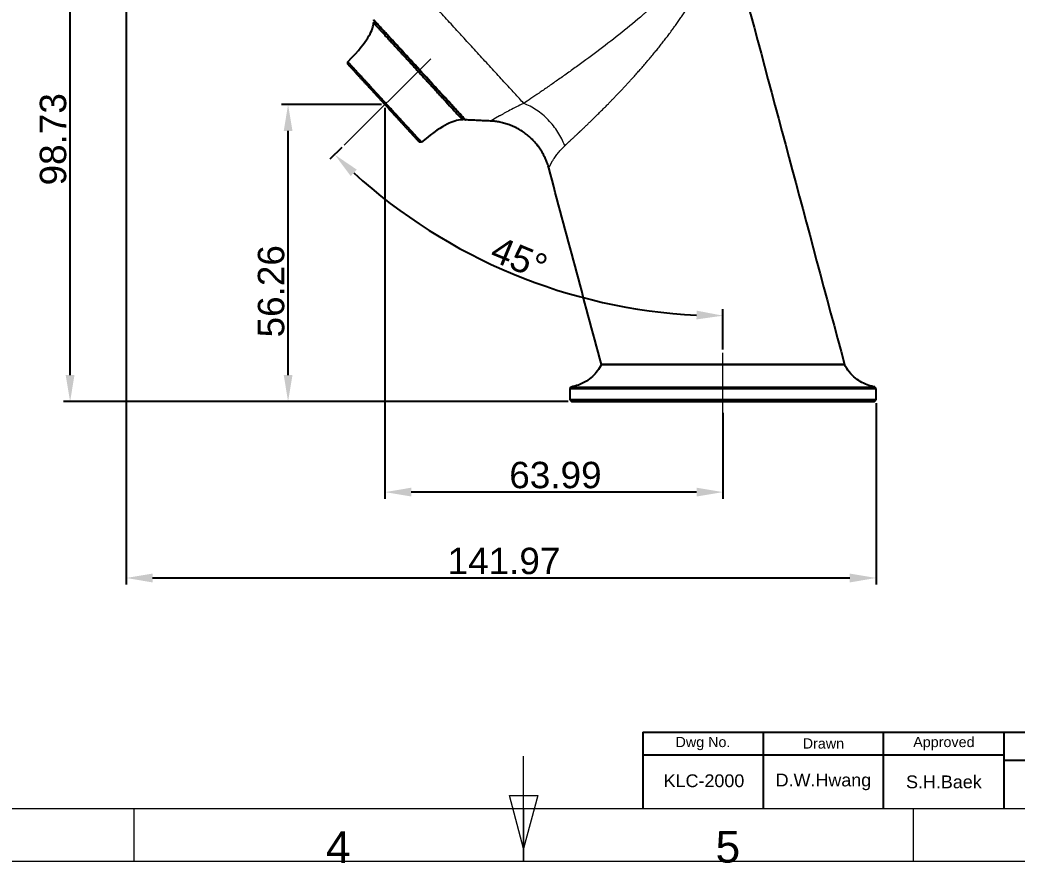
# Model space of a CAD drawing. Header units: millimetres. Extents: x 2151 to 2745, y 1423 to 1843.
# Drawn here: x 2352.6 to 2541.4, y 1424.3 to 1584 of the extents above; entities that cross this region are included whole.
import ezdxf

# ---------------------------------------------------------------- set-up
doc = ezdxf.new("R2010")
doc.units = ezdxf.units.MM
doc.linetypes.add('CENTERX2', pattern=[101.6, 63.5, -12.7, 12.7, -12.7])
doc.layers.add('CENTER', color=1, linetype='CENTERX2', lineweight=15)
doc.layers.add('TEXT', color=4, linetype='Continuous', lineweight=15)
doc.styles.add('Arial Unicode MS', font='ARIALUNI.ttf')
doc.styles.get("Standard").update_dxf_attribs({"font": 'arial.ttf'})
doc.dimstyles.new('ISO-25', dxfattribs={"dimtxt": 2.5, "dimasz": 2.5, "dimexe": 1.25, "dimexo": 0.625, "dimtad": 1, "dimtxsty": 'Standard', "dimcen": 2.5, "dimadec": 0, "dimazin": 0, "dimtfac": 1, "dimtmove": 0, "dimatfit": 3, "dimfxl": 1, "dimarcsym": 0})

# ---------------------------------------------------------------- blocks, each defined once
blk = doc.blocks.new('*D15')
at = {"color": 3, "lineweight": -2, "transparency": 16777216}
for p, q in [((2372.74, 1605.6), (2372.74, 1477.08)), ((2514.71, 1511.42), (2514.71, 1477.08)), ((2377.74, 1478.33), (2509.71, 1478.33))]:
    blk.add_line(p, q, dxfattribs=at)
at = {"color": 3, "transparency": 16777216}
for points in [[(2377.74, 1479.16), (2377.74, 1477.49), (2372.74, 1478.33)], [(2509.71, 1479.16), (2509.71, 1477.49), (2514.71, 1478.33)]]:
    blk.add_solid(points, dxfattribs=at)
at = {"layer": 'Defpoints', "color": 0, "transparency": 16777216}
for p in [(2372.74, 1606.23), (2514.71, 1512.05), (2514.71, 1478.33)]:
    blk.add_point(p, dxfattribs=at)
at = {"color": 3, "transparency": 16777216, "insert": (2433.58, 1484.06), "char_height": 5, "attachment_point": 1}
blk.add_mtext('141.97', dxfattribs=at)
blk = doc.blocks.new('*D13')
at = {"color": 3, "lineweight": -2, "transparency": 16777216}
for p, q in [((2421.72, 1567.38), (2421.72, 1493.34)), ((2485.71, 1509.62), (2485.71, 1493.34)), ((2480.71, 1494.59), (2426.72, 1494.59))]:
    blk.add_line(p, q, dxfattribs=at)
at = {"color": 3, "transparency": 16777216}
for points in [[(2426.72, 1495.43), (2426.72, 1493.76), (2421.72, 1494.59)], [(2480.71, 1495.43), (2480.71, 1493.76), (2485.71, 1494.59)]]:
    blk.add_solid(points, dxfattribs=at)
at = {"layer": 'Defpoints', "color": 0, "transparency": 16777216}
for p in [(2421.72, 1568.01), (2485.71, 1510.25), (2421.72, 1494.59)]:
    blk.add_point(p, dxfattribs=at)
at = {"color": 3, "transparency": 16777216, "insert": (2445.26, 1500.33), "char_height": 5, "attachment_point": 1}
blk.add_mtext('63.99', dxfattribs=at)
blk = doc.blocks.new('*D16')
at = {"color": 3, "lineweight": -2, "transparency": 16777216}
for p, q in [((2378.61, 1610.48), (2360.89, 1610.48)), ((2362.14, 1516.75), (2362.14, 1605.48)), ((2456.38, 1511.75), (2360.89, 1511.75))]:
    blk.add_line(p, q, dxfattribs=at)
at = {"color": 3, "transparency": 16777216}
for points in [[(2361.3, 1605.48), (2362.97, 1605.48), (2362.14, 1610.48)], [(2361.3, 1516.75), (2362.97, 1516.75), (2362.14, 1511.75)]]:
    blk.add_solid(points, dxfattribs=at)
at = {"layer": 'Defpoints', "color": 0, "transparency": 16777216}
for p in [(2362.14, 1610.48), (2379.23, 1610.48), (2457.01, 1511.75)]:
    blk.add_point(p, dxfattribs=at)
at = {"color": 3, "transparency": 16777216, "insert": (2356.4, 1552.68), "char_height": 5, "attachment_point": 1, "rotation": 90}
blk.add_mtext('98.73', dxfattribs=at)
blk = doc.blocks.new('*D17')
at = {"color": 3, "lineweight": -2, "transparency": 16777216}
for p, q in [((2421.1, 1568.01), (2402.15, 1568.01)), ((2403.4, 1516.75), (2403.4, 1563.01)), ((2456.38, 1511.75), (2402.15, 1511.75))]:
    blk.add_line(p, q, dxfattribs=at)
at = {"color": 3, "transparency": 16777216}
for points in [[(2402.57, 1563.01), (2404.23, 1563.01), (2403.4, 1568.01)], [(2402.57, 1516.75), (2404.23, 1516.75), (2403.4, 1511.75)]]:
    blk.add_solid(points, dxfattribs=at)
at = {"layer": 'Defpoints', "color": 0, "transparency": 16777216}
for p in [(2403.4, 1568.01), (2421.72, 1568.01), (2457.01, 1511.75)]:
    blk.add_point(p, dxfattribs=at)
at = {"color": 3, "transparency": 16777216, "insert": (2397.67, 1523.89), "char_height": 5, "attachment_point": 1, "rotation": 90}
blk.add_mtext('56.26', dxfattribs=at)
blk = doc.blocks.new('*D19')
at = {"color": 3, "lineweight": -2, "transparency": 16777216}
for p, q in [((2413.55, 1559.86), (2411.32, 1557.64)), ((2485.71, 1521.61), (2485.71, 1529.26))]:
    blk.add_line(p, q, dxfattribs=at)
blk.add_arc((2485.71, 1631.79), 103.79, 227.6716, 267.2394, dxfattribs=at)
at = {"color": 3, "transparency": 16777216}
for points in [[(2415.25, 1554.46), (2416.4, 1555.67), (2412.21, 1558.52)], [(2480.73, 1528.96), (2480.69, 1527.3), (2485.71, 1528.01)]]:
    blk.add_solid(points, dxfattribs=at)
at = {"layer": 'Defpoints', "color": 0, "transparency": 16777216}
for p in [(2430.42, 1576.68), (2414, 1560.31), (2433.72, 1541.97), (2485.71, 1520.98), (2485.71, 1505.25)]:
    blk.add_point(p, dxfattribs=at)
at = {"color": 3, "transparency": 16777216, "insert": (2447.13, 1538.87), "char_height": 5, "attachment_point": 5, "rotation": 337.4555}
blk.add_mtext('45°', dxfattribs=at)

msp = doc.modelspace()

# ---------------------------------------------------------------- linework, layer by layer
at = {"linetype": 'Continuous', "lineweight": 25}
for p, q in [((2436.816, 1565.173), (2436.813, 1565.177)), ((2462.731, 1518.748), (2508.686, 1518.748)), ((2456.937, 1514.484), (2456.708, 1514.193)), ((2456.708, 1514.193), (2514.708, 1514.193)), ((2456.708, 1514.193), (2456.708, 1512.048)), ((2456.937, 1514.484), (2514.479, 1514.484)), ((2514.708, 1514.193), (2514.479, 1514.484)), ((2514.708, 1512.048), (2514.708, 1514.193)), ((2456.708, 1512.048), (2457.008, 1511.748)), ((2485.708, 1512.048), (2456.708, 1512.048)), ((2457.008, 1511.748), (2485.708, 1511.748)), ((2514.708, 1512.048), (2485.708, 1512.048)), ((2485.708, 1511.748), (2514.408, 1511.748)), ((2514.408, 1511.748), (2514.708, 1512.048))]:
    msp.add_line(p, q, dxfattribs=at)
for p, q in [((2470.522, 1449.156), (2732.961, 1449.156)), ((2470.522, 1449.156), (2470.522, 1434.603)), ((2493.322, 1449.156), (2493.322, 1434.603)), ((2516.121, 1434.603), (2516.121, 1449.156)), ((2538.921, 1434.603), (2538.921, 1449.156)), ((2538.921, 1444.79), (2470.522, 1444.79)), ((2538.921, 1443.82), (2674.749, 1443.82))]:
    msp.add_line(p, q)
at = {"linetype": 'Continuous', "lineweight": 18}
for p, q in [((2447.961, 1424.603), (2447.961, 1444.603)), ((2445.281, 1437.103), (2450.64, 1437.103)), ((2447.961, 1427.103), (2445.281, 1437.103)), ((2450.64, 1437.103), (2447.961, 1427.103)), ((2732.961, 1434.603), (2162.961, 1434.603)), ((2374.211, 1434.603), (2374.211, 1424.603)), ((2447.961, 1434.603), (2447.961, 1424.603)), ((2521.711, 1434.603), (2521.711, 1424.603)), ((2742.961, 1424.603), (2152.961, 1424.603))]:
    msp.add_line(p, q, dxfattribs=at)
at = {"linetype": 'Continuous', "lineweight": 25}
for points, degree in [([(2487.639, 1597.379), (2494.662, 1571.168), (2501.685, 1544.958), (2508.708, 1518.748)], 3), ([(2419.593, 1583.487), (2419.591, 1583.477), (2419.598, 1583.46), (2419.613, 1583.435)], 3), ([(2419.641, 1584.014), (2419.639, 1583.97), (2419.655, 1583.929)], 2), ([(2419.757, 1583.799), (2419.748, 1583.809), (2419.74, 1583.818), (2419.732, 1583.826)], 3), ([(2414.703, 1575.672), (2414.708, 1576.082)], 1), ([(2414.742, 1576.045), (2414.736, 1575.636)], 1), ([(2414.742, 1576.045), (2414.736, 1575.636)], 1), ([(2436.872, 1565.131), (2436.911, 1565.112), (2436.955, 1565.11)], 2), ([(2441.705, 1564.874), (2436.965, 1565.099)], 1), ([(2428.179, 1560.959), (2428.587, 1560.929)], 1), ([(2428.179, 1560.959), (2428.587, 1560.929)], 1), ([(2428.621, 1560.892), (2428.212, 1560.923)], 1), ([(2462.708, 1518.748), (2459.382, 1531.163), (2456.055, 1543.578), (2452.728, 1555.993)], 3)]:
    msp.add_open_spline(points, degree=degree, dxfattribs=at)
at = {"linetype": 'Continuous', "lineweight": 18}
for points, knots in [([(2448, 1568.222), (2447.735, 1568.511), (2447.457, 1568.815), (2446.875, 1569.451), (2446.571, 1569.782), (2445.942, 1570.47), (2445.617, 1570.825), (2444.947, 1571.557), (2444.603, 1571.932), (2443.9, 1572.7), (2443.541, 1573.092), (2442.813, 1573.888), (2442.443, 1574.292), (2441.696, 1575.108), (2441.319, 1575.52), (2440.562, 1576.347), (2440.182, 1576.762), (2439.422, 1577.592), (2439.042, 1578.007), (2438.285, 1578.833), (2437.909, 1579.244), (2437.163, 1580.059), (2436.793, 1580.463), (2436.246, 1581.061), (2436.064, 1581.26), (2435.839, 1581.506), (2435.794, 1581.555), (2435.704, 1581.653), (2435.568, 1581.802), (2435.432, 1581.951), (2434.976, 1582.449), (2434.607, 1582.852), (2433.861, 1583.666), (2433.485, 1584.077), (2432.729, 1584.903), (2432.349, 1585.318), (2431.589, 1586.149), (2431.208, 1586.564), (2430.45, 1587.392), (2430.073, 1587.804), (2429.325, 1588.622), (2428.954, 1589.026), (2428.224, 1589.824), (2427.864, 1590.217), (2427.159, 1590.988), (2426.813, 1591.365), (2426.141, 1592.099), (2425.814, 1592.456), (2425.275, 1593.045), (2425.058, 1593.283), (2424.846, 1593.514)], [0, 0, 0, 0, 0.0460702, 0.0460702, 0.0921404, 0.0921404, 0.1382106, 0.1382106, 0.1842808, 0.1842808, 0.2303511, 0.2303511, 0.2764213, 0.2764213, 0.3224915, 0.3224915, 0.3685617, 0.3685617, 0.4146319, 0.4146319, 0.4607021, 0.4607021, 0.5067723, 0.5067723, 0.5298074, 0.5298074, 0.5355662, 0.5355662, 0.541325, 0.5528425, 0.5528425, 0.5989127, 0.5989127, 0.644983, 0.644983, 0.6910532, 0.6910532, 0.7371234, 0.7371234, 0.7831936, 0.7831936, 0.8292638, 0.8292638, 0.875334, 0.875334, 0.9214042, 0.9214042, 0.9674744, 0.9674744, 1, 1, 1, 1]), ([(2477.658, 1591.824), (2476.635, 1590.688), (2474.952, 1588.97), (2472.807, 1586.973), (2471.699, 1585.981), (2471.137, 1585.486), (2470.895, 1585.275), (2470.733, 1585.134), (2470.652, 1585.064), (2467.968, 1582.742), (2465.144, 1580.499), (2460.99, 1577.356), (2459.595, 1576.326), (2457.578, 1574.865), (2456.918, 1574.392), (2455.626, 1573.472), (2454.993, 1573.025), (2454.065, 1572.375), (2453.76, 1572.161), (2453.157, 1571.742), (2452.267, 1571.125), (2451.425, 1570.546), (2450.825, 1570.136), (2450.759, 1570.09), (2450.627, 1570), (2450.431, 1569.866), (2449.981, 1569.56), (2449.114, 1568.972), (2448.429, 1568.51), (2448, 1568.222)], [0, 0, 0, 0, 0.125, 0.1875, 0.21875, 0.234375, 0.2421875, 0.2421875, 0.25, 0.25, 0.5, 0.5, 0.625, 0.625, 0.6875, 0.6875, 0.75, 0.75, 0.78125, 0.78125, 0.8125, 0.875, 0.875, 0.8828125, 0.8828125, 0.890625, 0.90625, 0.9375, 1, 1, 1, 1]), ([(2448, 1568.222), (2447.014, 1567.766), (2445.702, 1567.1), (2444.459, 1566.42), (2443.908, 1566.113), (2443.651, 1565.968), (2443.544, 1565.908), (2443.474, 1565.869), (2443.439, 1565.85), (2442.309, 1565.216), (2441.706, 1564.874), (2441.705, 1564.874)], [0, 0, 0, 0, 0.25, 0.375, 0.4375, 0.46875, 0.484375, 0.484375, 0.5, 0.5, 1, 1, 1, 1]), ([(2455.758, 1560.201), (2455.591, 1560.632), (2455.4, 1561.064), (2454.968, 1561.919), (2454.728, 1562.342), (2454.202, 1563.169), (2453.916, 1563.573), (2453.304, 1564.351), (2452.978, 1564.725), (2452.291, 1565.435), (2451.931, 1565.77), (2451.186, 1566.396), (2450.801, 1566.685), (2450.016, 1567.214), (2449.616, 1567.453), (2448.81, 1567.877), (2448.404, 1568.063), (2448, 1568.222)], [0, 0, 0, 0, 0.125, 0.125, 0.25, 0.25, 0.375, 0.375, 0.5, 0.5, 0.625, 0.625, 0.75, 0.75, 0.875, 0.875, 1, 1, 1, 1]), ([(2452.728, 1555.993), (2452.728, 1555.993), (2452.961, 1556.504), (2453.484, 1557.37), (2453.516, 1557.422), (2453.581, 1557.528), (2453.682, 1557.689), (2453.938, 1558.084), (2454.538, 1558.929), (2455.217, 1559.704), (2455.758, 1560.201)], [0, 0, 0, 0, 0.5, 0.5, 0.53125, 0.53125, 0.5625, 0.625, 0.75, 1, 1, 1, 1])]:
    msp.add_open_spline(points, degree=3, knots=knots, dxfattribs=at)
msp.add_rational_spline([(2455.758, 1560.201), (2456.461, 1560.845), (2457.245, 1561.571), (2459.004, 1563.227), (2459.999, 1564.178), (2462.08, 1566.211), (2463.163, 1567.289), (2465.403, 1569.582), (2466.561, 1570.798), (2469.993, 1574.523), (2472.307, 1577.198), (2476.482, 1582.563), (2478.403, 1585.31), (2479.989, 1588.06)], [1.00000461411, 1.00000449959, 1.00000437182, 1.00000408578, 1.00000392426, 1.00000358798, 1.00000341374, 1.00000305593, 1.00000287234, 1.00000233379, 1.0000019788, 1.00000135203, 1.00000107052, 1.00000083634], degree=3, knots=[0, 0, 0, 0, 0.1202805, 0.1202805, 0.246815, 0.246815, 0.3733495, 0.3733495, 0.499884, 0.499884, 0.7529531, 0.7529531, 1, 1, 1, 1], dxfattribs=at)
at = {"linetype": 'Continuous', "lineweight": 25}
for points, degree, knots in [([(2414.708, 1576.082), (2416.933, 1578.401), (2418.664, 1580.654), (2419.474, 1582.432), (2419.593, 1583.487)], 3, [0, 0, 0, 0, 0.5254275, 1, 1, 1, 1]), ([(2419.593, 1583.487), (2419.595, 1583.51), (2419.602, 1583.534), (2419.624, 1583.576), (2419.639, 1583.595), (2419.656, 1583.612)], 3, [0, 0, 0, 0, 0.5, 0.5, 1, 1, 1, 1]), ([(2436.924, 1565.144), (2436.896, 1565.174), (2436.855, 1565.219), (2436.688, 1565.401), (2436.356, 1565.764), (2435.752, 1566.423), (2435.344, 1566.868), (2435.175, 1567.053), (2435.088, 1567.148), (2434.818, 1567.443), (2434.245, 1568.068), (2433.364, 1569.03), (2432.634, 1569.828), (2432.134, 1570.374), (2431.877, 1570.654), (2430.566, 1572.085), (2429.432, 1573.323), (2427.164, 1575.8), (2426.029, 1577.039), (2424.719, 1578.47), (2424.462, 1578.75), (2423.962, 1579.296), (2423.232, 1580.093), (2422.35, 1581.056), (2421.682, 1581.785), (2421.42, 1582.071), (2421.251, 1582.256), (2421.17, 1582.345), (2420.776, 1582.774), (2420.24, 1583.36), (2419.908, 1583.723), (2419.766, 1583.878), (2419.739, 1583.907), (2419.717, 1583.931)], 3, [0, 0, 0, 0, 0.0338944, 0.0338944, 0.1015477, 0.169201, 0.1861143, 0.1861143, 0.2030276, 0.2030276, 0.2368542, 0.3045075, 0.3383342, 0.3383342, 0.3721608, 0.3721608, 0.5074674, 0.5074674, 0.6427739, 0.6427739, 0.6766006, 0.6766006, 0.7104272, 0.7780805, 0.8119071, 0.8288204, 0.8288204, 0.8457337, 0.8457337, 0.913387, 0.9810403, 0.9810403, 1, 1, 1, 1]), ([(2436.775, 1565.217), (2436.762, 1565.232), (2436.745, 1565.251), (2436.704, 1565.296), (2436.68, 1565.322), (2436.625, 1565.381), (2436.594, 1565.415), (2436.526, 1565.49), (2436.489, 1565.531), (2436.407, 1565.62), (2436.363, 1565.668), (2436.292, 1565.745), (2436.268, 1565.772), (2436.217, 1565.827), (2436.191, 1565.855), (2436.057, 1566.002), (2435.937, 1566.133), (2435.772, 1566.313), (2435.738, 1566.35), (2435.669, 1566.425), (2435.564, 1566.54), (2435.451, 1566.663), (2435.335, 1566.79), (2435.295, 1566.833), (2435.215, 1566.921), (2435.174, 1566.966), (2435.048, 1567.103), (2434.962, 1567.197), (2434.784, 1567.391), (2434.693, 1567.491), (2434.551, 1567.646), (2434.504, 1567.698), (2434.407, 1567.803), (2434.26, 1567.964), (2434.108, 1568.13), (2433.952, 1568.3), (2433.9, 1568.357), (2433.793, 1568.473), (2433.74, 1568.532), (2433.469, 1568.828), (2433.244, 1569.073), (2432.953, 1569.391), (2432.894, 1569.455), (2432.776, 1569.585), (2432.597, 1569.78), (2432.414, 1569.979), (2432.167, 1570.249), (2432.042, 1570.386), (2431.788, 1570.662), (2431.66, 1570.802), (2431.402, 1571.085), (2431.271, 1571.228), (2431.007, 1571.516), (2430.873, 1571.661), (2430.672, 1571.881), (2430.605, 1571.955), (2430.47, 1572.102), (2430.266, 1572.324), (2430.061, 1572.548), (2429.855, 1572.773), (2429.786, 1572.848), (2429.648, 1572.999), (2429.579, 1573.075), (2429.371, 1573.302), (2429.093, 1573.605), (2428.814, 1573.91), (2428.534, 1574.216), (2428.394, 1574.369), (2428.114, 1574.675), (2427.974, 1574.828), (2427.694, 1575.133), (2427.554, 1575.286), (2427.275, 1575.59), (2427.136, 1575.742), (2426.928, 1575.969), (2426.859, 1576.044), (2426.721, 1576.195), (2426.652, 1576.27), (2426.308, 1576.646), (2426.037, 1576.942), (2425.701, 1577.309), (2425.634, 1577.382), (2425.501, 1577.527), (2425.302, 1577.744), (2425.106, 1577.958), (2424.912, 1578.17), (2424.848, 1578.24), (2424.72, 1578.38), (2424.656, 1578.45), (2424.466, 1578.658), (2424.341, 1578.794), (2424.094, 1579.064), (2423.972, 1579.197), (2423.791, 1579.394), (2423.732, 1579.459), (2423.613, 1579.588), (2423.437, 1579.78), (2423.266, 1579.968), (2423.097, 1580.152), (2423.041, 1580.213), (2422.931, 1580.333), (2422.876, 1580.393), (2422.605, 1580.689), (2422.398, 1580.915), (2422.15, 1581.186), (2422.101, 1581.24), (2422.004, 1581.345), (2421.861, 1581.502), (2421.724, 1581.652), (2421.546, 1581.846), (2421.459, 1581.94), (2421.292, 1582.122), (2421.212, 1582.21), (2421.095, 1582.338), (2421.057, 1582.379), (2420.982, 1582.461), (2420.945, 1582.501), (2420.837, 1582.619), (2420.699, 1582.77), (2420.574, 1582.907), (2420.484, 1583.005), (2420.455, 1583.037), (2420.398, 1583.099), (2420.315, 1583.189), (2420.239, 1583.272), (2420.169, 1583.349), (2420.146, 1583.374), (2420.102, 1583.422), (2420.08, 1583.446), (2419.978, 1583.557), (2419.91, 1583.632), (2419.842, 1583.706), (2419.829, 1583.72), (2419.805, 1583.747), (2419.794, 1583.759), (2419.781, 1583.773), (2419.778, 1583.775), (2419.776, 1583.778)], 3, [0, 0, 0, 0, 0.0168979, 0.0168979, 0.0338127, 0.0338127, 0.0507274, 0.0507274, 0.0676422, 0.0676422, 0.0845569, 0.0845569, 0.0930143, 0.0930143, 0.1014717, 0.1014717, 0.1353012, 0.1353012, 0.1437586, 0.1437586, 0.1522159, 0.1691307, 0.1691307, 0.177588, 0.177588, 0.1860454, 0.1860454, 0.2029602, 0.2029602, 0.2198749, 0.2198749, 0.2283323, 0.2283323, 0.2367897, 0.2537044, 0.2537044, 0.2621618, 0.2621618, 0.2706192, 0.2706192, 0.3044487, 0.3044487, 0.312906, 0.312906, 0.3213634, 0.3382782, 0.3382782, 0.3551929, 0.3551929, 0.3721077, 0.3721077, 0.3890224, 0.3890224, 0.4059371, 0.4059371, 0.4143945, 0.4143945, 0.4228519, 0.4397666, 0.4397666, 0.448224, 0.448224, 0.4566814, 0.4566814, 0.4735961, 0.4905109, 0.4905109, 0.5074256, 0.5074256, 0.5243404, 0.5243404, 0.5412551, 0.5412551, 0.5581699, 0.5581699, 0.5666273, 0.5666273, 0.5750846, 0.5750846, 0.6089141, 0.6089141, 0.6173715, 0.6173715, 0.6258289, 0.6427436, 0.6427436, 0.651201, 0.651201, 0.6596584, 0.6596584, 0.6765731, 0.6765731, 0.6934879, 0.6934879, 0.7019452, 0.7019452, 0.7104026, 0.7273174, 0.7273174, 0.7357747, 0.7357747, 0.7442321, 0.7442321, 0.7780616, 0.7780616, 0.786519, 0.786519, 0.7949764, 0.8118911, 0.8118911, 0.8288059, 0.8288059, 0.8457206, 0.8457206, 0.854178, 0.854178, 0.8626354, 0.8626354, 0.8795501, 0.8964648, 0.8964648, 0.9049222, 0.9049222, 0.9133796, 0.9302943, 0.9302943, 0.9387517, 0.9387517, 0.9472091, 0.9472091, 0.9810386, 0.9810386, 0.989496, 0.989496, 0.9979533, 0.9979533, 1, 1, 1, 1]), ([(2420.102, 1583.422), (2420.132, 1583.389), (2420.164, 1583.354), (2420.199, 1583.316), (2420.246, 1583.264), (2420.32, 1583.183), (2420.406, 1583.09), (2420.474, 1583.015), (2420.57, 1582.91), (2420.725, 1582.742), (2420.925, 1582.523), (2421.12, 1582.31), (2421.341, 1582.069), (2421.463, 1581.936), (2421.578, 1581.81), (2421.751, 1581.621), (2421.885, 1581.475), (2421.999, 1581.35), (2422.265, 1581.06), (2422.383, 1580.932), (2422.547, 1580.752), (2422.699, 1580.586), (2422.884, 1580.383), (2423.09, 1580.159), (2423.261, 1579.972), (2423.399, 1579.822), (2423.523, 1579.686), (2423.647, 1579.551), (2423.785, 1579.4), (2423.898, 1579.277), (2424.109, 1579.047), (2424.582, 1578.53), (2424.805, 1578.286), (2424.925, 1578.156), (2425.08, 1577.986), (2425.836, 1577.161), (2426.634, 1576.289), (2427.03, 1575.857), (2427.45, 1575.399), (2427.859, 1574.952), (2428.25, 1574.525), (2428.487, 1574.266), (2428.687, 1574.048), (2428.936, 1573.776), (2429.203, 1573.484), (2429.539, 1573.118), (2429.868, 1572.759), (2430.67, 1571.883), (2431.424, 1571.059), (2431.46, 1571.02), (2431.531, 1570.943), (2431.764, 1570.689), (2431.901, 1570.539), (2432.362, 1570.036), (2432.859, 1569.493), (2433.544, 1568.745), (2434.706, 1567.476), (2435.167, 1566.973), (2435.444, 1566.671), (2435.659, 1566.435), (2435.802, 1566.28), (2435.936, 1566.134), (2436.106, 1565.947), (2436.24, 1565.801), (2436.26, 1565.779), (2436.29, 1565.747), (2436.319, 1565.716), (2436.378, 1565.651), (2436.408, 1565.618), (2436.568, 1565.443), (2436.568, 1565.444)], 2, [0, 0, 0, 0.0130537, 0.0130537, 0.0263908, 0.0263908, 0.0463964, 0.0463964, 0.0664021, 0.0664021, 0.0997449, 0.0997449, 0.1330877, 0.1330877, 0.1521407, 0.1521407, 0.1711937, 0.1711937, 0.1854835, 0.1997732, 0.1997732, 0.2188263, 0.2188263, 0.2378793, 0.2378793, 0.252169, 0.252169, 0.2664588, 0.2664588, 0.2831302, 0.2831302, 0.2998016, 0.316473, 0.316473, 0.3331444, 0.3331444, 0.3998299, 0.3998299, 0.4331727, 0.4331727, 0.4665155, 0.4665155, 0.4855685, 0.4855685, 0.5046215, 0.5046215, 0.5332011, 0.5332011, 0.5998866, 0.5998866, 0.6082223, 0.616558, 0.6332294, 0.6332294, 0.6665722, 0.6665722, 0.7332577, 0.7999433, 0.7999433, 0.8332861, 0.8332861, 0.8666289, 0.8666289, 0.8888574, 0.8888574, 0.8999717, 0.8999717, 0.9110859, 0.9333144, 0.9333144, 1, 1, 1]), ([(2414.742, 1576.044), (2414.74, 1576.047), (2414.738, 1576.049), (2414.717, 1576.072), (2414.708, 1576.082), (2414.708, 1576.082)], 3, [0, 0, 0, 0, 0.0904926, 0.0904926, 1, 1, 1, 1]), ([(2414.743, 1576.044), (2414.756, 1576.03), (2414.774, 1576.011), (2414.826, 1575.954), (2414.866, 1575.91), (2414.966, 1575.801), (2415.027, 1575.735), (2415.17, 1575.578), (2415.253, 1575.487), (2415.445, 1575.279), (2415.553, 1575.161), (2415.794, 1574.897), (2415.928, 1574.75), (2416.223, 1574.429), (2416.383, 1574.254), (2416.729, 1573.876), (2416.915, 1573.673), (2417.31, 1573.241), (2417.519, 1573.012), (2417.849, 1572.653), (2417.961, 1572.53), (2418.104, 1572.374), (2418.14, 1572.334), (2418.178, 1572.293), (2418.188, 1572.282), (2418.19, 1572.28), (2418.191, 1572.279), (2418.191, 1572.278), (2418.192, 1572.277), (2418.197, 1572.273), (2418.214, 1572.254), (2418.281, 1572.18), (2418.346, 1572.11), (2418.607, 1571.825), (2418.819, 1571.593), (2419.249, 1571.124), (2419.465, 1570.887), (2419.9, 1570.412), (2420.118, 1570.174), (2420.552, 1569.701), (2420.767, 1569.465), (2421.193, 1569), (2421.403, 1568.77), (2421.636, 1568.516), (2421.662, 1568.488), (2421.713, 1568.432), (2421.791, 1568.347), (2421.973, 1568.148), (2422.131, 1567.976), (2422.449, 1567.628), (2422.664, 1567.394), (2423.097, 1566.922), (2423.314, 1566.684), (2423.749, 1566.209), (2423.967, 1565.971), (2424.398, 1565.501), (2424.611, 1565.268), (2425.031, 1564.809), (2425.237, 1564.584), (2425.638, 1564.146), (2425.833, 1563.934), (2426.208, 1563.524), (2426.389, 1563.327), (2426.732, 1562.953), (2426.894, 1562.775), (2427.2, 1562.442), (2427.342, 1562.287), (2427.605, 1562), (2427.725, 1561.868), (2427.943, 1561.63), (2428.041, 1561.524), (2428.212, 1561.337), (2428.286, 1561.256), (2428.412, 1561.12), (2428.463, 1561.064), (2428.54, 1560.98), (2428.567, 1560.95), (2428.586, 1560.929)], 3, [0, 0, 0, 0, 0.0240109, 0.0240109, 0.0577816, 0.0577816, 0.0915523, 0.0915523, 0.1253229, 0.1253229, 0.1590936, 0.1590936, 0.1928643, 0.1928643, 0.2266349, 0.2266349, 0.2604056, 0.2604056, 0.2941763, 0.2941763, 0.3110616, 0.3110616, 0.3152829, 0.3163383, 0.3166021, 0.316668, 0.316701, 0.316701, 0.316734, 0.3168659, 0.3173936, 0.3195043, 0.3279469, 0.3279469, 0.3617176, 0.3617176, 0.3954883, 0.3954883, 0.4292589, 0.4292589, 0.4630296, 0.4630296, 0.4968003, 0.4968003, 0.5010216, 0.5010216, 0.5052429, 0.5136856, 0.5305709, 0.5305709, 0.5643416, 0.5643416, 0.5981123, 0.5981123, 0.6318829, 0.6318829, 0.6656536, 0.6656536, 0.6994243, 0.6994243, 0.7331949, 0.7331949, 0.7669656, 0.7669656, 0.8007363, 0.8007363, 0.8345069, 0.8345069, 0.8682776, 0.8682776, 0.9020483, 0.9020483, 0.9358189, 0.9358189, 0.9695896, 0.9695896, 1, 1, 1, 1]), ([(2428.18, 1560.958), (2428.083, 1561.063), (2427.694, 1561.488), (2427.174, 1562.056), (2426.233, 1563.083), (2425.296, 1564.106), (2422.79, 1566.843), (2420.134, 1569.742), (2418.88, 1571.112), (2417.625, 1572.482), (2416.685, 1573.508), (2415.742, 1574.538), (2415.222, 1575.105), (2414.833, 1575.531), (2414.736, 1575.637)], 2, [0, 0, 0, 0.0994311, 0.0994311, 0.2329402, 0.2329402, 0.3664493, 0.4999585, 0.6334676, 0.6334676, 0.7669767, 0.7669767, 0.9004858, 0.9004858, 1, 1, 1]), ([(2433.249, 1568.546), (2434.231, 1567.479), (2435.034, 1566.606), (2435.719, 1565.865), (2435.84, 1565.734), (2436.049, 1565.509), (2436.312, 1565.225), (2436.423, 1565.108), (2436.425, 1565.108)], 3, [0, 0, 0, 0, 0.5, 0.5, 0.625, 0.625, 0.75, 1, 1, 1, 1]), ([(2436.425, 1565.109), (2435.364, 1565.083), (2433.522, 1564.432), (2431.126, 1562.905), (2428.621, 1560.892)], 3, [0, 0, 0, 0, 0.4745834, 1, 1, 1, 1]), ([(2436.555, 1565.161), (2436.538, 1565.145), (2436.517, 1565.132), (2436.473, 1565.114), (2436.449, 1565.109), (2436.425, 1565.109)], 3, [0, 0, 0, 0, 0.5, 0.5, 1, 1, 1, 1]), ([(2436.614, 1565.261), (2436.611, 1565.248), (2436.607, 1565.236), (2436.59, 1565.201), (2436.575, 1565.179), (2436.555, 1565.161)], 3, [0, 0, 0, 0, 0.3333324, 0.3333324, 1, 1, 1, 1]), ([(2450.437, 1560.45), (2450.562, 1560.307), (2450.736, 1560.094), (2450.899, 1559.874), (2450.949, 1559.804)], 3, [0, 0, 0, 0, 0.6883054, 1, 1, 1, 1]), ([(2462.731, 1518.748), (2462.502, 1518.323), (2461.984, 1517.524), (2461.017, 1516.455), (2459.805, 1515.532), (2458.433, 1514.861), (2457.437, 1514.587), (2456.966, 1514.499)], 3, [0, 0, 0, 0, 0.1935083, 0.3868835, 0.5802586, 0.8080464, 1, 1, 1, 1]), ([(2514.421, 1514.504), (2514.047, 1514.576), (2513.221, 1514.793), (2511.988, 1515.323), (2510.72, 1516.167), (2509.577, 1517.312), (2508.955, 1518.244), (2508.686, 1518.748)], 3, [0, 0, 0, 0, 0.1541288, 0.3482779, 0.542427, 0.7711264, 1, 1, 1, 1])]:
    msp.add_open_spline(points, degree=degree, knots=knots, dxfattribs=at)
for points, weights, degree, knots in [([(2419.613, 1583.435), (2419.697, 1583.342), (2420.4, 1582.576), (2422.5, 1580.282), (2424.712, 1577.867), (2427.018, 1575.35), (2430.082, 1572.004), (2432.289, 1569.595), (2433.249, 1568.546)], [1.10563731725, 1.10563795722, 1.10564358489, 1.10563329753, 1.10563434819, 1.10563618716, 1.1056420449, 1.10563879536, 1.10563764117], 3, [0, 0, 0, 0, 0.1936779, 0.4051793, 0.5075146, 0.6061982, 0.7978702, 1, 1, 1, 1]), ([(2508.708, 1518.748), (2508.708, 1518.748), (2485.708, 1518.748), (2462.708, 1518.748), (2462.708, 1518.748)], [1, 0.707106781186, 1, 0.707106781187, 1], 2, [0, 0, 0, 0.5, 0.5, 1, 1, 1])]:
    msp.add_rational_spline(points, weights, degree=degree, knots=knots, dxfattribs=at)
for points, weights, degree in [([(2419.691, 1583.87), (2419.649, 1583.911), (2419.628, 1583.966), (2419.631, 1584.025)], [1.01284429851, 0.948992638076, 0.945660340706, 1.0028474064], 3), ([(2436.965, 1565.099), (2436.906, 1565.101), (2436.853, 1565.127), (2436.816, 1565.173)], [1.00286910601, 0.945644812969, 0.948918055316, 1.01268883305], 3), ([(2452.728, 1555.993), (2450.461, 1564.459), (2441.705, 1564.874)], [1.00002041856, 0.807539596586, 1], 2)]:
    msp.add_rational_spline(points, weights, degree=degree, dxfattribs=at)
at = {"layer": 'CENTER'}
for p, q in [((2413.997, 1560.305), (2430.422, 1576.68)), ((2485.708, 1505.248), (2485.708, 1520.984))]:
    msp.add_line(p, q, dxfattribs=at)
at = {"layer": 'TEXT'}
msp.add_point((2516.121, 1444.79), dxfattribs=at)

# ---------------------------------------------------------------- texts
at = {"linetype": 'Continuous', "lineweight": 13, "char_height": 6, "attachment_point": 7, "line_spacing_factor": 1.069626, "style": 'Arial Unicode MS'}
for s, insert in [('\\W1.0000;4', (2410.555, 1424.332)), ('\\W1.0000;5', (2484.305, 1424.332))]:
    msp.add_mtext(s, dxfattribs=dict(at, insert=insert))
at = {"layer": 'TEXT', "attachment_point": 5}
for s, insert, char_height in [('Dwg No.', (2481.922, 1446.973), 1.9404), ('Drawn', (2504.721, 1446.973), 1.9404), ('Approved', (2527.521, 1446.973), 1.9404), ('KLC-2000', (2482.112, 1439.906), 2.4255), ('D.W.Hwang', (2504.721, 1439.697), 2.4255), ('S.H.Baek', (2527.521, 1439.697), 2.4255)]:
    msp.add_mtext_dynamic_manual_height_columns(s, width=22.7997, gutter_width=12.127, heights=[0], dxfattribs=dict(at, insert=insert, char_height=char_height))

# ---------------------------------------------------------------- dimensions: what is measured, and where the dimension line sits
for base, p2, picture, middle in [((2362.136, 1610.479), (2379.233, 1610.479), '*D16', (2362.136, 1561.113)), ((2403.399, 1568.008), (2421.723, 1568.008), '*D17', (2403.399, 1532.323))]:
    dim = msp.add_linear_dim(base=base, p1=(2457.008, 1511.748), p2=p2, angle=90, dimstyle='ISO-25', override={"dimtxt": 5, "dimasz": 5, "dimdsep": 46, "dimcen": 5, "dimclrd": 3, "dimclre": 3, "dimclrt": 3, "dimfxl": 1.25})
    dim.commit()
    dim.dimension.update_dxf_attribs({"geometry": picture, "text_midpoint": middle, "dimtype": 160})
for base, p1, p2, picture, middle in [((2514.708, 1478.327), (2372.74, 1606.225), (2514.708, 1512.048), '*D15', (2443.724, 1478.327)), ((2421.7231, 1494.5944), (2485.7083, 1510.2475), (2421.7231, 1568.0075), '*D13', (2453.7157, 1494.5944))]:
    dim = msp.add_linear_dim(base=base, p1=p1, p2=p2, dimstyle='ISO-25', override={"dimtxt": 5, "dimasz": 5, "dimdsep": 46, "dimcen": 5, "dimclrd": 3, "dimclre": 3, "dimclrt": 3, "dimfxl": 1.25})
    dim.commit()
    dim.dimension.update_dxf_attribs({"geometry": picture, "text_midpoint": middle, "dimtype": 160})
dim = msp.add_angular_dim_2l(base=(2433.723, 1541.967), line1=((2485.708, 1505.248), (2485.708, 1520.984)), line2=((2413.997, 1560.305), (2430.422, 1576.68)), dimstyle='ISO-25', override={"dimtxt": 5, "dimasz": 5, "dimdsep": 46, "dimcen": 5, "dimclrd": 3, "dimclre": 3, "dimclrt": 3, "dimfxl": 1.25})
dim.commit()
dim.dimension.update_dxf_attribs({"geometry": '*D19', "text_midpoint": (2447.131, 1538.866)})

doc.saveas('drawing.dxf')
